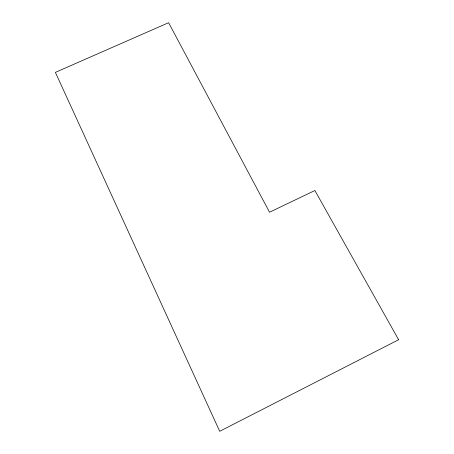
<?xml version="1.0" encoding="UTF-8"?>
<svg xmlns="http://www.w3.org/2000/svg" width="454" height="454" viewBox="0 0 454 454"><rect width="100%" height="100%" fill="white"/><g stroke="black" fill="none" stroke-linecap="round" stroke-linejoin="round"><path stroke-width="0.68" d="M398.612 339.728L219.708 431.3L55.388 72.373L168.616 22.7L269.54 212.222L314.883 190.515L398.612 339.728"/></g></svg>
